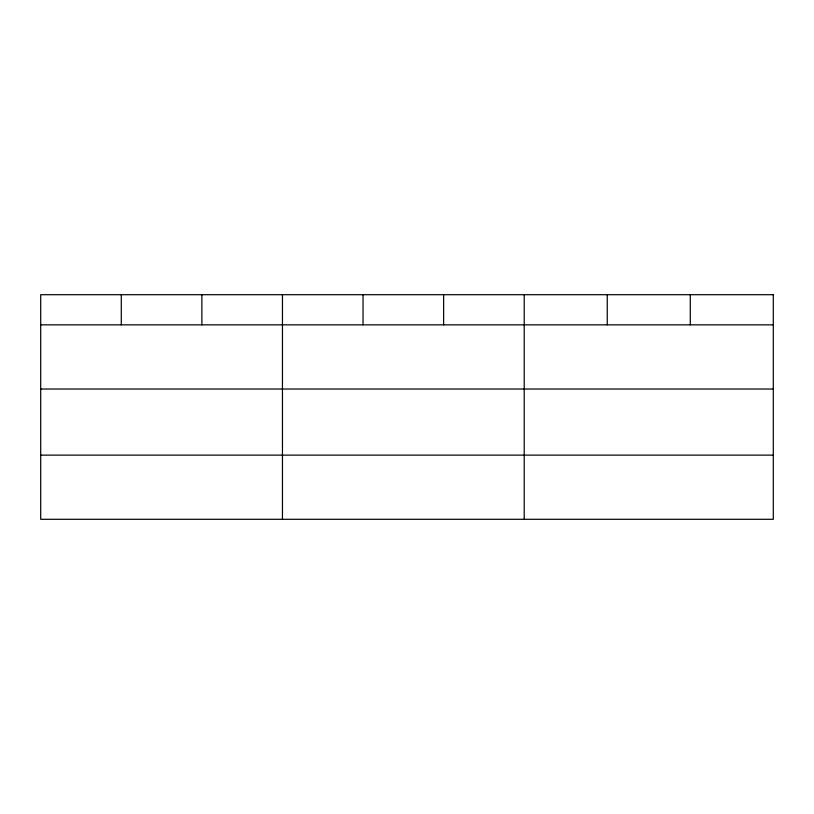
<?xml version="1.0" encoding="UTF-8"?>
<svg xmlns="http://www.w3.org/2000/svg" width="814" height="814" viewBox="0 0 814 814"><rect width="100%" height="100%" fill="white"/><g stroke="black" fill="none" stroke-linecap="round" stroke-linejoin="round"><path stroke-width="1.22" d="M40.7 324.847L773.3 324.847M40.7 389.021L773.3 389.021M40.7 455.128L773.3 455.128M690.272 294.699L690.272 324.847M607.244 294.699L607.244 324.847M524.216 294.699L524.216 519.301M443.63 294.699L443.63 324.847M363.044 294.699L363.044 324.847M282.458 294.699L282.458 519.301M201.872 294.699L201.872 324.847M121.286 294.699L121.286 324.847M773.3 294.699L40.7 294.699L40.7 519.301L773.3 519.301L773.3 294.699"/></g></svg>
